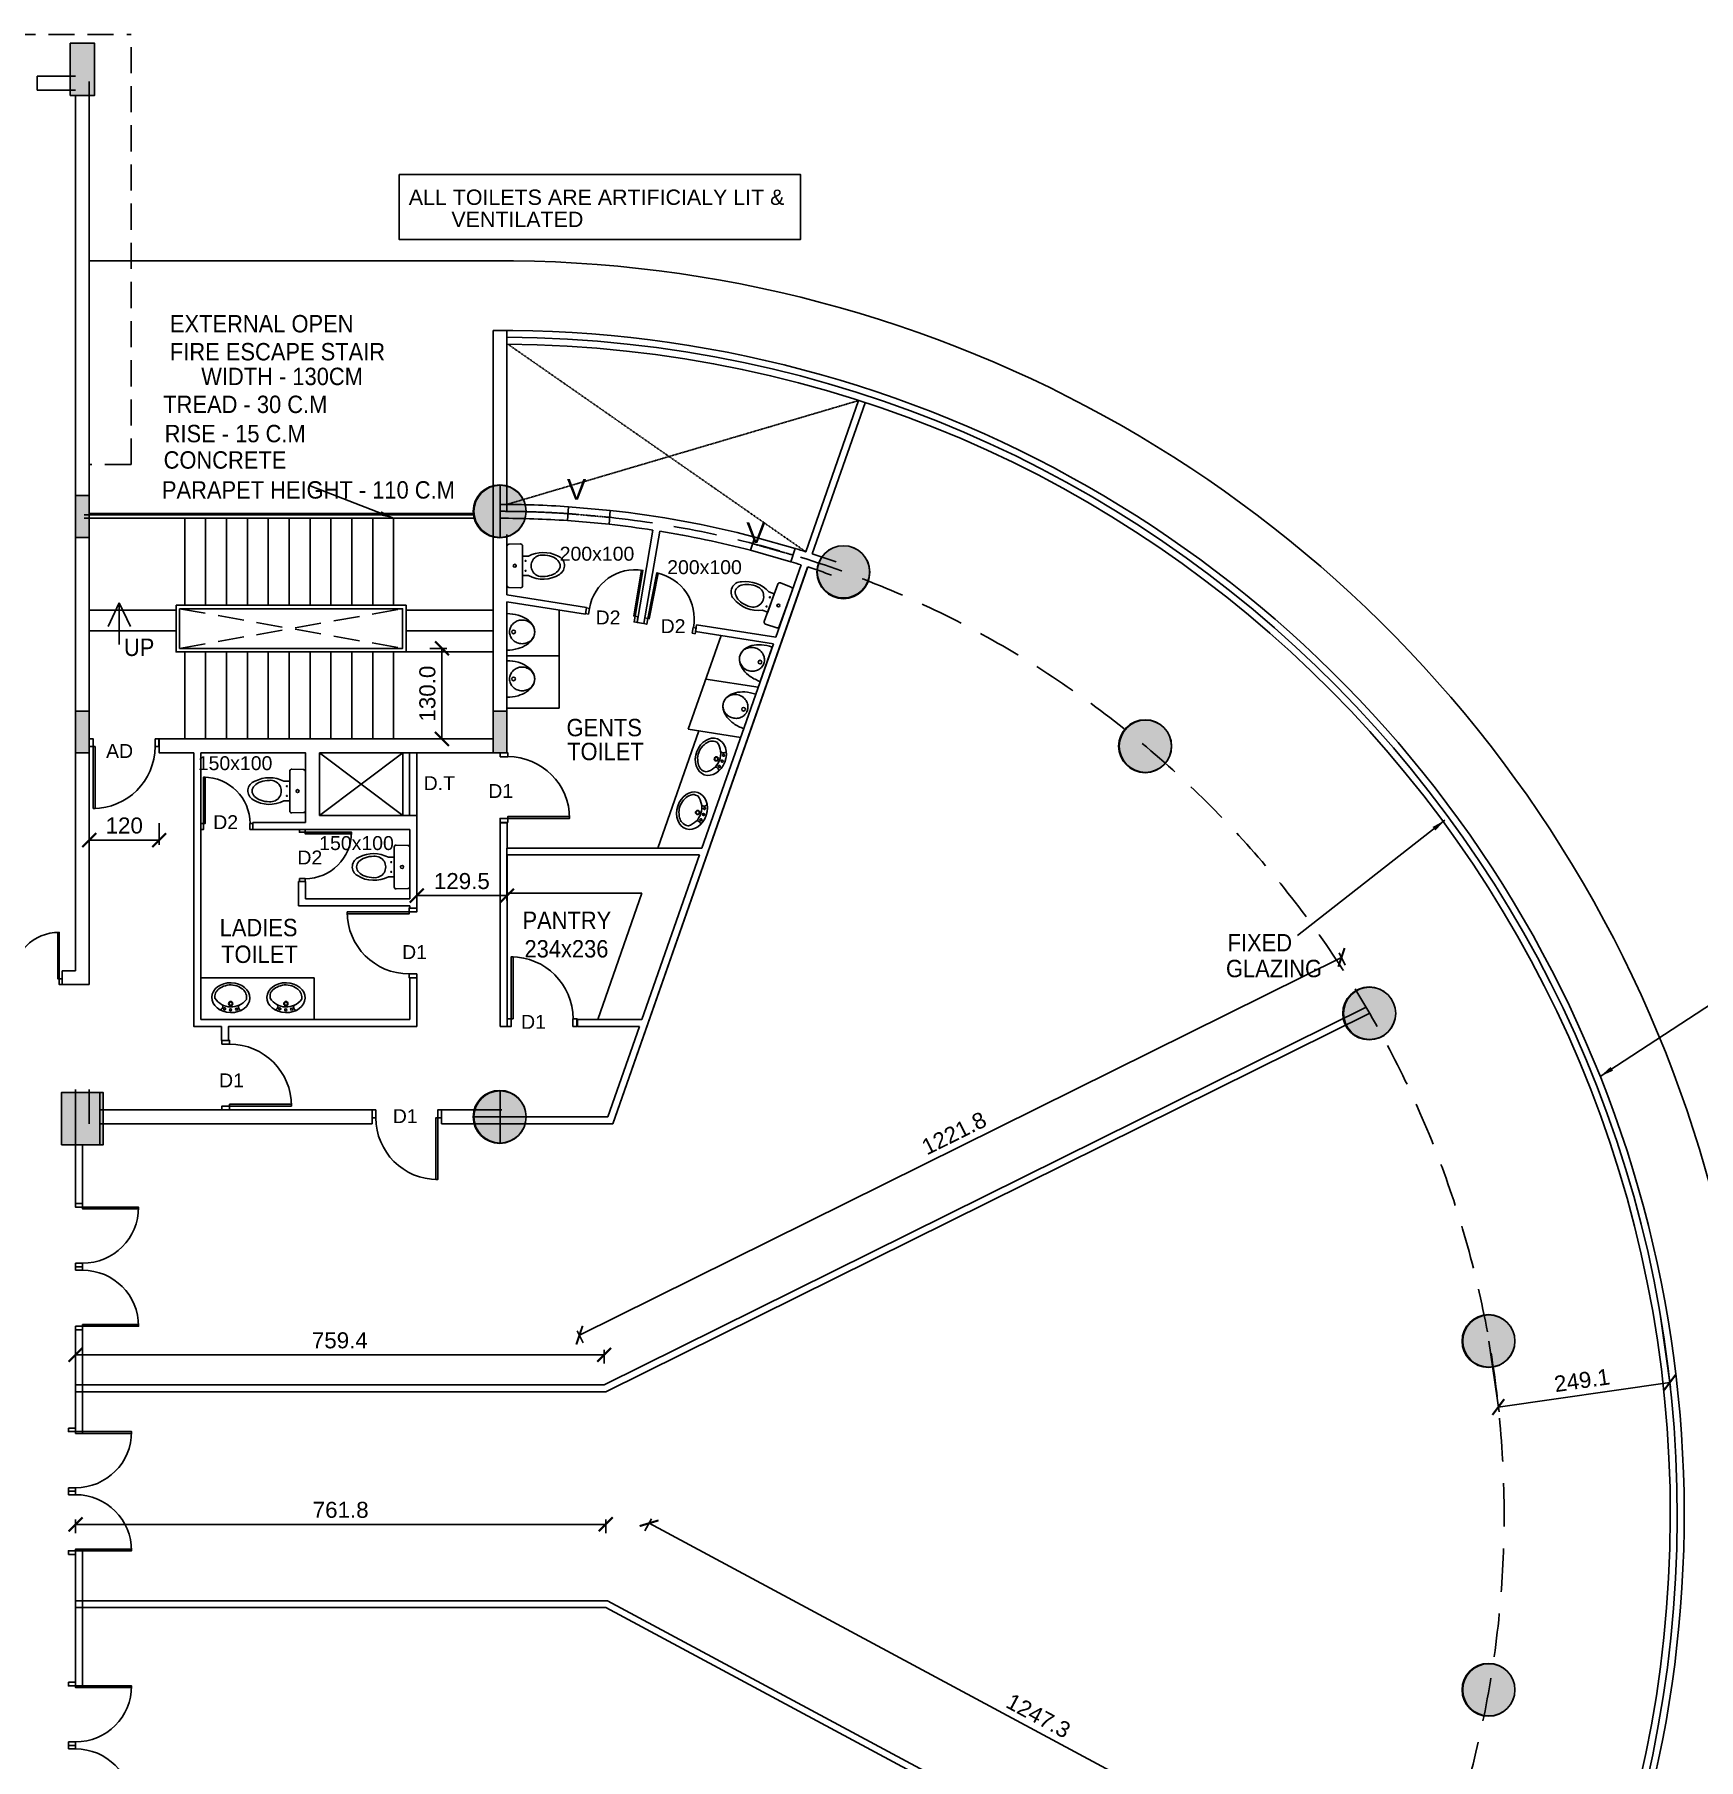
# Model space of a CAD drawing. Extents: x 53439 to 79867, y -144071 to -73305.
# Drawn here: x 72211 to 74602, y -84301 to -81822 of the extents above; entities that cross this region are included whole.
import ezdxf

# ---------------------------------------------------------------- set-up
doc = ezdxf.new("R2010")
doc.units = 0
doc.header["$LTSCALE"] = 0.1
doc.header["$MEASUREMENT"] = 0
doc.header["$PDMODE"] = 35
doc.header["$PDSIZE"] = -0.8
doc.linetypes.add('HIDDEN', pattern=[0.375, 0.25, -0.125])
doc.layers.get('0').update_dxf_attribs({"linetype": 'CONTINUOUS'})
doc.layers.get('DEFPOINTS').update_dxf_attribs({"linetype": 'CONTINUOUS'})
for name, color, linetype in [('DOOR', 30, 'CONTINUOUS'), ('HAT', 253, 'CONTINUOUS'), ('LAYER4', 130, 'CONTINUOUS'), ('SANI', 4, 'CONTINUOUS'), ('STAIR', 142, 'CONTINUOUS'), ('TEXT', 7, 'CONTINUOUS'), ('TEXT-3', 130, 'CONTINUOUS'), ('THIN_HA', 253, 'CONTINUOUS'), ('WALL', 6, 'CONTINUOUS'), ('WIN', 102, 'CONTINUOUS')]:
    doc.layers.add(name, color=color, linetype=linetype)
doc.styles.add('1MM', font='arial.ttf')
doc.styles.add('DIM', font='arial.ttf', dxfattribs={"width": 0.7, "height": 1})
doc.styles.add('DUTCH', font='arial.ttf')
doc.dimstyles.new('KRI', dxfattribs={"dimtxt": 23, "dimasz": 20, "dimexe": 7, "dimexo": 0, "dimgap": 9, "dimtad": 1, "dimdec": 1, "dimzin": 1, "dimtxsty": '1MM', "dimblk": 'ARCHTICK', "dimcen": 0.5, "dimclrd": 252, "dimclre": 252, "dimclrt": 7, "dimaunit": 1, "dimadec": 8, "dimazin": 3, "dimtfac": 1, "dimtdec": 1, "dimtmove": 0, "dimatfit": 3})

# ---------------------------------------------------------------- blocks, each defined once
blk = doc.blocks.new('A$C764D24B9')
at = {"layer": 'DOOR'}
for points in [[(0.056, 0.111), (0.083, 0.111), (0.083, 1), (0.056, 1)], [(0, 0), (0.056, 0), (0.056, 0.111), (0, 0.111)], [(0.944, 0), (1, 0), (1, 0.111), (0.944, 0.111)]]:
    blk.add_lwpolyline(points, close=True, dxfattribs=at)
blk.add_arc((0.056, 0.111), 0.889, 0, 90, dxfattribs=at)
blk = doc.blocks.new('WC1')
at = {"layer": 'DOOR'}
for p, q in [((-29.3, -7.5), (-29.8, -22.7)), ((24.3, -5), (-26.8, -5))]:
    blk.add_line(p, q, dxfattribs=at)
for points in [[(26.8, -7.5), (27.3, -22.7, -0.423393), (24.7, -25.4), (-27.3, -25.4, -0.423393), (-29.8, -22.7), (-29.3, -7.5, -0.405093), (-26.8, -5), (24.3, -5, -0.405093), (26.8, -7.5, -0.407682)], [(11.5, -25.4), (11.5, -33, -0.265683), (10, -73.3, -0.649464), (-14.1, -70.9, -0.243179), (-14, -33), (-14, -25.4), (11.5, -25.4)], [(12.6, -52, 1.119632), (-15.2, -52, 17.71796)]]:
    blk.add_lwpolyline(points, format="xyb", dxfattribs=at)
blk.add_lwpolyline([(-14, -25.4), (-14, -33)], dxfattribs=at)
for centre, radius in [((-1.3, -15.2), 1.91), ((-7.6, -29.2), 0.636), ((5.1, -29.2), 0.636)]:
    blk.add_circle(centre, radius, dxfattribs=at)
blk.add_arc((-26.8, -7.5), 2.54, 90, 178.2101, dxfattribs=at)
blk.add_ellipse((-1.3, -52), major_axis=(0, -22.4), ratio=0.622298, start_param=4.712389, end_param=7.853982, dxfattribs=at)
blk = doc.blocks.new('WB5')
at = {"layer": 'DOOR'}
for p, q in [((4.7, 11.3), (6.8, 10.5)), ((5.3, -11), (7.3, -10.1))]:
    blk.add_line(p, q, dxfattribs=at)
for points in [[(2.4, 0.1, 1), (5, 0.1, 1)], [(3.2, 7.9, 1), (5.9, 7.9, 1)], [(3.6, -7.7, -1), (6.3, -7.6, -1)]]:
    blk.add_lwpolyline(points, format="xyb", close=True, dxfattribs=at)
for centre, radius in [((3.7, 0.1), 1.32), ((11.8, 0.3), 2.73), ((11.8, 0.3), 2.19)]:
    blk.add_circle(centre, radius, dxfattribs=at)
for centre, radius, start, end in [((5.6, 13.6), 2.49, 151.6403, 249.4649), ((7.7, 12.8), 2.49, 249.4649, 334.3015), ((32.6, 0.8), 25.2, 127.6693, 236.45), ((18.2, 19.4), 1.66, 91.5976, 127.6693), ((6.3, -13.3), 2.49, 113.4041, 211.2287), ((8.3, -12.4), 2.49, 28.5675, 113.4041)]:
    blk.add_arc(centre, radius, start, end, dxfattribs=at)
blk.add_ellipse((19.5, 0.5), major_axis=(-0.6, 24.9), ratio=0.783308, dxfattribs=at)
blk.add_open_spline([(18.7, -20.2), (23.5, -20.6), (25, -20), (30.8, -16.4), (34.3, -10.8), (37.3, 2.3), (34.9, 9.5), (28.9, 18.7), (25, 21.3), (18.2, 21.1)], degree=3, knots=[3.262053, 3.262053, 3.262053, 3.262053, 3.577225, 3.577225, 4.479784, 4.479784, 5.382343, 5.382343, 6.141594, 6.141594, 6.141594, 6.141594], dxfattribs=at)
blk = doc.blocks.new('YTTU')
at = {"layer": 'THIN_HA', "linetype": 'CONTINUOUS', "ltscale": 0.1}
blk.add_hatch(color=2, dxfattribs=at).paths.add_polyline_path([(-6879.58, -1156.369), (-6878.83, -1156.369), (-6878.83, -1156.969), (-6879.58, -1156.969)])
at = {"layer": 'THIN_HA', "color": 2, "linetype": 'CONTINUOUS', "ltscale": 0.1}
blk.add_lwpolyline([(-6879.58, -1156.369), (-6878.83, -1156.369), (-6878.83, -1156.969), (-6879.58, -1156.969)], close=True, dxfattribs=at)
blk = doc.blocks.new('HYTYH')
at = {"layer": 'THIN_HA', "linetype": 'CONTINUOUS', "ltscale": 0.1}
for points in [[(-6805.654, -1129.894), (-6805.304, -1129.894), (-6805.304, -1130.644), (-6805.654, -1130.644)], [(-6805.579, -1136.394), (-6805.379, -1136.394), (-6805.379, -1136.994), (-6805.579, -1136.994)], [(-6805.579, -1139.488), (-6805.379, -1139.488), (-6805.379, -1140.088), (-6805.579, -1140.088)], [(-6799.579, -1139.488), (-6799.379, -1139.488), (-6799.379, -1140.088), (-6799.579, -1140.088)]]:
    blk.add_hatch(color=2, dxfattribs=at).paths.add_polyline_path(points)
h = blk.add_hatch(color=2, dxfattribs=at)
edge = h.paths.add_edge_path()
edge.add_arc((-6799.484, -1136.619), 0.38, 0, 360)
h = blk.add_hatch(color=2, dxfattribs=at)
edge = h.paths.add_edge_path()
edge.add_arc((-6794.546, -1137.494), 0.38, 0, 360)
h = blk.add_hatch(color=2, dxfattribs=at)
edge = h.paths.add_edge_path()
edge.add_arc((-6790.212, -1139.994), 0.38, 0, 360)
h = blk.add_hatch(color=2, dxfattribs=at)
edge = h.paths.add_edge_path()
edge.add_arc((-6786.992, -1143.832), 0.38, 0, 360)
h = blk.add_hatch(color=2, dxfattribs=at)
edge = h.paths.add_edge_path()
edge.add_arc((-6799.484, -1145.319), 0.38, 0, 360)
h = blk.add_hatch(color=2, dxfattribs=at)
edge = h.paths.add_edge_path()
edge.add_arc((-6785.278, -1148.539), 0.38, 0, 360)
h = blk.add_hatch(color=2, dxfattribs=at)
edge = h.paths.add_edge_path()
edge.add_arc((-6785.278, -1153.549), 0.38, 0, 360)
at = {"layer": 'THIN_HA', "color": 2, "linetype": 'CONTINUOUS', "ltscale": 0.1}
for points in [[(-6805.654, -1129.894), (-6805.304, -1129.894), (-6805.304, -1130.644), (-6805.654, -1130.644)], [(-6805.579, -1136.394), (-6805.379, -1136.394), (-6805.379, -1136.994), (-6805.579, -1136.994)], [(-6805.579, -1139.488), (-6805.379, -1139.488), (-6805.379, -1140.088), (-6805.579, -1140.088)], [(-6799.579, -1139.488), (-6799.379, -1139.488), (-6799.379, -1140.088), (-6799.579, -1140.088)]]:
    blk.add_lwpolyline(points, close=True, dxfattribs=at)
for centre in [(-6799.484, -1136.619), (-6794.546, -1137.494), (-6790.212, -1139.994), (-6786.992, -1143.832), (-6799.484, -1145.319), (-6785.278, -1148.539), (-6785.278, -1153.549)]:
    blk.add_circle(centre, 0.38, dxfattribs=at)
at = {"layer": 'THIN_HA', "color": 2, "linetype": 'CONTINUOUS', "rotation": 90}
blk.add_blockref('YTTU', (-7962.148, 5733.861), dxfattribs=at)
blk = doc.blocks.new('_ARCHTICK')
at = {"layer": 'WALL', "color": 0, "const_width": 0.15}
blk.add_lwpolyline([(-0.5, -0.5), (0.5, 0.5)], dxfattribs=at)
blk = doc.blocks.new('*D338')
at = {"layer": 'DEFPOINTS', "color": 0, "linetype": 'CONTINUOUS', "ltscale": 0.1}
for p in [(74547, -83664.1), (74300.5, -83699.5, 0), (74560.7, -83758.8)]:
    blk.add_point(p, dxfattribs=at)
at = {"layer": 'LAYER4', "color": 252, "linetype": 'CONTINUOUS', "ltscale": 0.1}
for p, q in [((74547, -83664.1), (74561.7, -83765.8)), ((74300.5, -83699.5), (74315.1, -83801.2)), ((74314.1, -83794.3), (74560.7, -83758.8))]:
    blk.add_line(p, q, dxfattribs=at)
at = {"layer": 'LAYER4', "color": 252, "linetype": 'CONTINUOUS', "ltscale": 0.1, "xscale": 20, "yscale": 20, "zscale": 20}
for p, rotation in [((74560.7, -83758.8), 8.17715027522364), ((74314.1, -83794.3), 188.1771502752236)]:
    blk.add_blockref('_ARCHTICK', p, dxfattribs=dict(at, rotation=rotation))
at = {"layer": 'LAYER4', "color": 7, "linetype": 'CONTINUOUS', "ltscale": 0.1, "insert": (74434.4, -83756), "char_height": 23, "attachment_point": 5, "rotation": 8.1772, "style": '1MM'}
blk.add_mtext('249.1', dxfattribs=at)
blk = doc.blocks.new('*D316')
at = {"layer": 'DEFPOINTS', "color": 0, "linetype": 'CONTINUOUS', "ltscale": 0.1}
for p in [(72889.9, -82991.3), (72760.3, -83008.1), (72760.3, -83059.6)]:
    blk.add_point(p, dxfattribs=at)
at = {"layer": 'LAYER4', "color": 252, "linetype": 'CONTINUOUS', "ltscale": 0.1}
for p, q in [((72889.9, -82991.3), (72889.9, -83066.6)), ((72760.3, -83008.1), (72760.3, -83066.6)), ((72889.9, -83059.6), (72760.3, -83059.6))]:
    blk.add_line(p, q, dxfattribs=at)
at = {"layer": 'LAYER4', "color": 252, "linetype": 'CONTINUOUS', "ltscale": 0.1, "xscale": 20, "yscale": 20, "zscale": 20, "rotation": 180}
blk.add_blockref('_ARCHTICK', (72760.3, -83059.6), dxfattribs=at)
at = {"layer": 'LAYER4', "color": 252, "linetype": 'CONTINUOUS', "ltscale": 0.1, "xscale": 20, "yscale": 20, "zscale": 20}
blk.add_blockref('_ARCHTICK', (72889.9, -83059.6), dxfattribs=at)
at = {"layer": 'LAYER4', "color": 7, "linetype": 'CONTINUOUS', "ltscale": 0.1, "insert": (72825.1, -83038.8), "char_height": 23, "attachment_point": 5, "style": '1MM'}
blk.add_mtext('129.5', dxfattribs=at)
blk = doc.blocks.new('*D317')
at = {"layer": 'DEFPOINTS', "color": 0, "linetype": 'CONTINUOUS', "ltscale": 0.1}
for p in [(72778.9, -82704.4, -7.1), (72796.5, -82704.4), (72778.9, -82834.4)]:
    blk.add_point(p, dxfattribs=at)
at = {"layer": 'WALL', "color": 252, "ltscale": 0.1}
for p, q in [((72778.9, -82704.4), (72803.5, -82704.4)), ((72796.5, -82834.4), (72796.5, -82704.4)), ((72778.9, -82834.4), (72803.5, -82834.4))]:
    blk.add_line(p, q, dxfattribs=at)
at = {"layer": 'WALL', "color": 252, "linetype": 'CONTINUOUS', "ltscale": 0.1, "xscale": 20, "yscale": 20, "zscale": 20}
for p, rotation in [((72796.5, -82704.4), 90), ((72796.5, -82834.4), 270)]:
    blk.add_blockref('_ARCHTICK', p, dxfattribs=dict(at, rotation=rotation))
at = {"layer": 'WALL', "color": 7, "linetype": 'CONTINUOUS', "ltscale": 0.1, "insert": (72775.7, -82769.4), "char_height": 23, "attachment_point": 5, "rotation": 90, "style": '1MM'}
blk.add_mtext('130.0', dxfattribs=at)
blk = doc.blocks.new('UR1P')
at = {"layer": 'SANI'}
for points in [[(-29.7, 0, 0.066402), (-27.3, -18, 0.078959), (-21, -32, 0.107161), (-10.6, -42.2, 0.141785), (0, -45.2, 0.141785), (10.6, -42.2, 0.107161), (21, -32, 0.078959), (27.3, -18, 0.066402), (29.7, 0)], [(0, -45.2, 0.104192), (7.3, -43.7, 0.100673), (13.6, -39.2, 0.096065), (17.8, -32.6, 0.093043), (19.3, -24.7, 0.093043), (17.8, -16.8, 0.096065), (13.6, -10.2, 0.100673), (7.3, -5.7, 0.104192), (0, -4.2, 0.104192), (-7.3, -5.7, 0.100673), (-13.6, -10.2, 0.096065), (-17.8, -16.8, 0.093043), (-19.3, -24.7, 0.093043), (-17.8, -32.6, 0.096065), (-13.6, -39.2, 0.100673), (-7.3, -43.7, 0.104192)]]:
    blk.add_lwpolyline(points, format="xyb", close=True, dxfattribs=at)
blk.add_circle((0, -10.8), 2.97, dxfattribs=at)
blk = doc.blocks.new('*D265')
at = {"layer": 'DEFPOINTS', "color": 0, "linetype": 'CONTINUOUS', "ltscale": 0.1}
for p in [(72289.9, -82955.6), (72390.2, -82955.6), (72289.9, -82979.8)]:
    blk.add_point(p, dxfattribs=at)
at = {"layer": 'HAT', "color": 252, "ltscale": 0.1}
for p, q in [((72289.9, -82955.6), (72289.9, -82986.8)), ((72390.2, -82955.6), (72390.2, -82986.8)), ((72390.2, -82979.8), (72289.9, -82979.8))]:
    blk.add_line(p, q, dxfattribs=at)
at = {"layer": 'HAT', "color": 252, "linetype": 'CONTINUOUS', "ltscale": 0.1, "xscale": 20, "yscale": 20, "zscale": 20, "rotation": 180}
blk.add_blockref('_ARCHTICK', (72289.9, -82979.8), dxfattribs=at)
at = {"layer": 'HAT', "color": 252, "linetype": 'CONTINUOUS', "ltscale": 0.1, "xscale": 20, "yscale": 20, "zscale": 20}
blk.add_blockref('_ARCHTICK', (72390.2, -82979.8), dxfattribs=at)
at = {"layer": 'HAT', "color": 7, "linetype": 'CONTINUOUS', "ltscale": 0.1, "insert": (72340.1, -82959), "char_height": 23, "attachment_point": 5, "style": '1MM'}
blk.add_mtext('120', dxfattribs=at)
blk = doc.blocks.new('*D415')
at = {"layer": 'DEFPOINTS', "color": 0, "linetype": 'CONTINUOUS', "ltscale": 0.1}
for p in [(72270.1, -83719.3), (72270.1, -83762.5, 0), (73029.5, -83762.5, 0)]:
    blk.add_point(p, dxfattribs=at)
at = {"layer": 'WALL', "color": 252, "ltscale": 0.1}
for p, q in [((72270.1, -83731.8), (72270.1, -83712.3)), ((73029.5, -83719.3), (72270.1, -83719.3)), ((73029.5, -83731.8), (73029.5, -83712.3))]:
    blk.add_line(p, q, dxfattribs=at)
at = {"layer": 'WALL', "color": 252, "linetype": 'CONTINUOUS', "ltscale": 0.1, "xscale": 20, "yscale": 20, "zscale": 20, "rotation": 180}
blk.add_blockref('_ARCHTICK', (72270.1, -83719.3), dxfattribs=at)
at = {"layer": 'WALL', "color": 252, "linetype": 'CONTINUOUS', "ltscale": 0.1, "xscale": 20, "yscale": 20, "zscale": 20}
blk.add_blockref('_ARCHTICK', (73029.5, -83719.3), dxfattribs=at)
at = {"layer": 'WALL', "color": 7, "linetype": 'CONTINUOUS', "ltscale": 0.1, "insert": (72649.8, -83698.6), "char_height": 23, "attachment_point": 5, "style": '1MM'}
blk.add_mtext('759.4', dxfattribs=at)
blk = doc.blocks.new('*D416')
at = {"layer": 'DEFPOINTS', "color": 0, "linetype": 'CONTINUOUS', "ltscale": 0.1}
for p in [(74088.8, -83148.3), (74124.2, -83219.8, 0), (73029.5, -83762.5, 0)]:
    blk.add_point(p, dxfattribs=at)
at = {"layer": 'WALL', "color": 252, "ltscale": 0.1}
for p, q in [((72994.1, -83691), (74088.8, -83148.3)), ((74094.3, -83159.5), (74085.7, -83142)), ((72999.6, -83702.2), (72991, -83684.7))]:
    blk.add_line(p, q, dxfattribs=at)
at = {"layer": 'WALL', "color": 252, "linetype": 'CONTINUOUS', "ltscale": 0.1, "xscale": 20, "yscale": 20, "zscale": 20}
for p, rotation in [((74088.8, -83148.3), 26.37058131020425), ((72994.1, -83691), 206.3705813102043)]:
    blk.add_blockref('_ARCHTICK', p, dxfattribs=dict(at, rotation=rotation))
at = {"layer": 'WALL', "color": 7, "linetype": 'CONTINUOUS', "ltscale": 0.1, "insert": (73532.2, -83401), "char_height": 23, "attachment_point": 5, "rotation": 26.3706, "style": '1MM'}
blk.add_mtext('1221.8', dxfattribs=at)
blk = doc.blocks.new('*D417')
at = {"layer": 'DEFPOINTS', "color": 0, "linetype": 'CONTINUOUS', "ltscale": 0.1}
for p in [(73034.4, -84072.5, 0), (74193.1, -84551.1), (74133.4, -84662.4, 0)]:
    blk.add_point(p, dxfattribs=at)
at = {"layer": 'WALL', "color": 252, "ltscale": 0.1}
for p, q in [((73088.2, -83972.2), (73097.4, -83955)), ((73094.1, -83961.2), (74193.1, -84551.1)), ((74187.2, -84562.2), (74196.4, -84545))]:
    blk.add_line(p, q, dxfattribs=at)
at = {"layer": 'WALL', "color": 252, "linetype": 'CONTINUOUS', "ltscale": 0.1, "xscale": 20, "yscale": 20, "zscale": 20}
for p, rotation in [((73094.1, -83961.2), 151.7733949592996), ((74193.1, -84551.1), 331.7733949592995)]:
    blk.add_blockref('_ARCHTICK', p, dxfattribs=dict(at, rotation=rotation))
at = {"layer": 'WALL', "color": 7, "linetype": 'CONTINUOUS', "ltscale": 0.1, "insert": (73653.4, -84237.9), "char_height": 23, "attachment_point": 5, "rotation": 331.7734, "style": '1MM'}
blk.add_mtext('1247.3', dxfattribs=at)
blk = doc.blocks.new('*D418')
at = {"layer": 'DEFPOINTS', "color": 0, "linetype": 'CONTINUOUS', "ltscale": 0.1}
for p in [(72270.1, -83962.8), (72270.1, -84082.5), (73031.9, -84082.5, 0)]:
    blk.add_point(p, dxfattribs=at)
at = {"layer": 'WALL', "color": 252, "ltscale": 0.1}
for p, q in [((72270.1, -83975.3), (72270.1, -83955.8)), ((73031.9, -83975.3), (73031.9, -83955.8)), ((73031.9, -83962.8), (72270.1, -83962.8))]:
    blk.add_line(p, q, dxfattribs=at)
at = {"layer": 'WALL', "color": 252, "linetype": 'CONTINUOUS', "ltscale": 0.1, "xscale": 20, "yscale": 20, "zscale": 20, "rotation": 180}
blk.add_blockref('_ARCHTICK', (72270.1, -83962.8), dxfattribs=at)
at = {"layer": 'WALL', "color": 252, "linetype": 'CONTINUOUS', "ltscale": 0.1, "xscale": 20, "yscale": 20, "zscale": 20}
blk.add_blockref('_ARCHTICK', (73031.9, -83962.8), dxfattribs=at)
at = {"layer": 'WALL', "color": 7, "linetype": 'CONTINUOUS', "ltscale": 0.1, "insert": (72651, -83942.1), "char_height": 23, "attachment_point": 5, "style": '1MM'}
blk.add_mtext('761.8', dxfattribs=at)
blk = doc.blocks.new('*D421')
at = {"layer": 'DEFPOINTS', "color": 0, "linetype": 'CONTINUOUS', "ltscale": 0.1}
for p in [(72269.9, -83417.5), (72180.5, -84482.5), (72269.9, -84482.5)]:
    blk.add_point(p, dxfattribs=at)
at = {"layer": 'WALL', "color": 252, "ltscale": 0.1}
for p, q in [((72193, -83417.5), (72173.5, -83417.5)), ((72180.5, -83417.5), (72180.5, -84482.5)), ((72193, -84482.5), (72173.5, -84482.5))]:
    blk.add_line(p, q, dxfattribs=at)
at = {"layer": 'WALL', "color": 252, "linetype": 'CONTINUOUS', "ltscale": 0.1, "xscale": 20, "yscale": 20, "zscale": 20}
for p, rotation in [((72180.5, -83417.5), 90), ((72180.5, -84482.5), 270)]:
    blk.add_blockref('_ARCHTICK', p, dxfattribs=dict(at, rotation=rotation))
at = {"layer": 'WALL', "color": 7, "linetype": 'CONTINUOUS', "ltscale": 0.1, "insert": (72159.7, -83950), "char_height": 23, "attachment_point": 5, "rotation": 90, "style": '1MM'}
blk.add_mtext('1065.0', dxfattribs=at)

msp = doc.modelspace()

# ---------------------------------------------------------------- hatches: boundary and pattern name
at = {"layer": 'LAYER4', "linetype": 'CONTINUOUS', "ltscale": 0.1}
h = msp.add_hatch(color=7, dxfattribs=at)
edge = h.paths.add_edge_path()
edge.add_arc((72879.93, -82507.49), 37.5, 0, 360)
h = msp.add_hatch(color=7, dxfattribs=at)
edge = h.paths.add_edge_path()
edge.add_arc((73373.29, -82594.49), 37.5, 0, 360)
for color, points in [(256, [(72269.95, -82854.37), (72269.95, -82794.37), (72289.95, -82794.37), (72289.95, -82854.37)]), (256, [(72269.95, -82854.37), (72269.95, -82794.37), (72289.95, -82794.37), (72289.95, -82854.37)]), (256, [(72869.93, -82854.37), (72869.93, -82794.37), (72889.93, -82794.37), (72889.93, -82854.37)]), (256, [(72869.93, -82854.37), (72869.93, -82794.37), (72889.93, -82794.37), (72889.93, -82854.37)]), (7, [(72269.95, -83342.49), (72304.95, -83342.49), (72304.95, -83417.49), (72269.95, -83417.49)])]:
    msp.add_hatch(color=color, dxfattribs=at).paths.add_polyline_path(points)
h = msp.add_hatch(color=7, dxfattribs=at)
edge = h.paths.add_edge_path()
edge.add_arc((73807.15, -82844.97), 37.5, 0, 360)
h = msp.add_hatch(color=7, dxfattribs=at)
edge = h.paths.add_edge_path()
edge.add_arc((74129.17, -83228.74), 37.5, 0, 360)
h = msp.add_hatch(color=7, dxfattribs=at)
edge = h.paths.add_edge_path()
edge.add_arc((72879.93, -83377.49), 37.5, 0, 360)
h = msp.add_hatch(color=7, dxfattribs=at)
edge = h.paths.add_edge_path()
edge.add_arc((74300.51, -83699.51), 37.5, 0, 360)
h = msp.add_hatch(color=7, dxfattribs=at)
edge = h.paths.add_edge_path()
edge.add_arc((74300.51, -84200.48), 37.5, 0, 360)

# ---------------------------------------------------------------- linework, layer by layer
at = {"layer": 'DOOR', "linetype": 'HIDDEN', "ltscale": 1500}
for p, q in [((65312.39, -81822.49), (72349.93, -81822.49)), ((72349.93, -82440.47), (72349.93, -81822.49)), ((72349.93, -82440.47), (72289.93, -82440.47)), ((72419.49, -82704.37, -7.12), (72739.93, -82647.49, -7.12)), ((72419.49, -82647.49, -7.12), (72739.93, -82704.37, -7.12))]:
    msp.add_line(p, q, dxfattribs=at)
at = {"layer": 'DOOR', "linetype": 'CONTINUOUS', "ltscale": 0.1, "elevation": -7.12}
for points in [[(72414.49, -82642.49), (72744.93, -82642.49), (72744.93, -82709.37), (72414.49, -82709.37)], [(72419.49, -82647.49), (72739.93, -82647.49), (72739.93, -82704.37), (72419.49, -82704.37)]]:
    msp.add_lwpolyline(points, close=True, dxfattribs=at)
at = {"layer": 'LAYER4', "linetype": 'CONTINUOUS', "ltscale": 0.1}
for p, q in [((72964.93, -82649.45), (72964.93, -82790.25)), ((72890.38, -82715.25), (72964.93, -82715.25)), ((73175.59, -82748.4), (73250.9, -82760.25)), ((72890.38, -82790.25), (72964.93, -82790.25)), ((73106.48, -82991.17), (73165.46, -82822.73)), ((73150.39, -82820.36), (73225.71, -82832.2)), ((72740.38, -82854.37, 0), (72740.38, -82944.37, 0)), ((72749.96, -82944.37), (72749.96, -82854.37, 0)), ((73083.72, -83056.17, 0), (72890.38, -83056.17, 0)), ((73020.23, -83237.49, 0), (73083.72, -83056.17, 0)), ((72449.93, -83177.49, 0), (72613.05, -83177.49, 0)), ((72613.05, -83177.49, 0), (72613.05, -83237.49, 0))]:
    msp.add_line(p, q, dxfattribs=at)
for points in [[(72735.04, -82023.62), (73311.76, -82023.62), (73311.76, -82116.96), (72735.04, -82116.96)], [(72269.95, -82854.37), (72269.95, -82794.37), (72289.95, -82794.37), (72289.95, -82854.37)], [(72869.93, -82854.37), (72869.93, -82794.37), (72889.93, -82794.37), (72889.93, -82854.37)], [(72869.93, -82854.37), (72869.93, -82794.37), (72889.93, -82794.37), (72889.93, -82854.37)]]:
    msp.add_lwpolyline(points, close=True, dxfattribs=at)
at = {"layer": 'LAYER4', "color": 1, "linetype": 'HIDDEN', "ltscale": 35}
for points in [[(72891.51, -82267.53), (73319.08, -82565.53)], [(73395.12, -82348.37), (72889.93, -82497.53)]]:
    msp.add_lwpolyline(points, dxfattribs=at)
at = {"layer": 'LAYER4', "linetype": 'CONTINUOUS', "ltscale": 0.1}
for points in [[(72841.76, -82512.49), (72282.43, -82512.49)], [(72842.77, -82517.49), (72282.43, -82517.49)], [(72842.77, -82517.49), (72282.43, -82517.49)], [(72842.55, -82510.49), (72289.95, -82510.49)], [(72843.79, -82517.49), (72289.95, -82517.49)], [(73150.39, -82820.36), (73197.43, -82686.03)], [(72740.38, -82854.37), (72620.38, -82944.37)], [(72620.38, -82854.37), (72740.38, -82944.37)], [(72740.38, -82854.37), (72620.38, -82944.37)], [(72620.38, -82854.37), (72740.38, -82944.37)], [(72740.38, -82854.37), (72620.38, -82944.37)], [(72620.38, -82854.37), (72740.38, -82944.37)], [(72740.38, -82854.37), (72620.38, -82944.37)], [(72620.38, -82854.37), (72740.38, -82944.37)]]:
    msp.add_lwpolyline(points, dxfattribs=at)
at = {"layer": 'LAYER4', "linetype": 'CONTINUOUS', "ltscale": 0.1, "elevation": -7.12}
msp.add_lwpolyline([(72269.95, -82854.37), (72269.95, -82794.37), (72289.95, -82794.37), (72289.95, -82854.37)], close=True, dxfattribs=at)
at = {"layer": 'LAYER4', "color": 7, "linetype": 'CONTINUOUS', "ltscale": 0.1}
msp.add_lwpolyline([(72269.95, -83342.49), (72304.95, -83342.49), (72304.95, -83417.49), (72269.95, -83417.49)], close=True, dxfattribs=at)
for centre in [(72879.93, -82507.49), (73373.29, -82594.49), (73807.15, -82844.97), (74129.17, -83228.74, 0), (72879.93, -83377.49, 0), (74300.51, -83699.51, 0), (74300.51, -84200.48, 0)]:
    msp.add_circle(centre, 37.5, dxfattribs=at)
at = {"layer": 'LAYER4', "color": 1, "linetype": 'HIDDEN', "ltscale": 35}
msp.add_arc((72879.93, -83949.99, 0), 1442.5, 86.11094, 90, dxfattribs=at)
at = {"layer": 'LAYER4', "color": 1, "linetype": 'HIDDEN', "ltscale": 2500}
msp.add_arc((72879.93, -83949.99, 0), 1442.5, 270, 83.72707, dxfattribs=at)
at = {"layer": 'STAIR', "linetype": 'CONTINUOUS', "ltscale": 0.1}
for p, q in [((72427.01, -82642.49), (72427.01, -82517.49)), ((72457.01, -82642.49), (72457.01, -82517.49)), ((72487.01, -82642.49), (72487.01, -82517.49)), ((72517.01, -82642.49), (72517.01, -82517.49)), ((72547.01, -82642.49), (72547.01, -82517.49)), ((72577.01, -82642.49), (72577.01, -82517.49)), ((72607.01, -82642.49), (72607.01, -82517.49)), ((72637.01, -82642.49), (72637.01, -82517.49)), ((72667.01, -82642.49), (72667.01, -82517.49)), ((72697.01, -82642.49), (72697.01, -82517.49)), ((72727.01, -82642.49), (72727.01, -82517.49)), ((72414.04, -82649.37), (72289.49, -82649.37)), ((72745.38, -82649.37), (72869.93, -82649.37)), ((72414.04, -82679.37), (72289.49, -82679.37)), ((72745.38, -82679.37), (72869.93, -82679.37)), ((72427.01, -82709.37), (72427.01, -82834.37)), ((72457.01, -82709.37), (72457.01, -82834.37)), ((72487.01, -82709.37), (72487.01, -82834.37)), ((72517.01, -82709.37), (72517.01, -82834.37)), ((72547.01, -82709.37), (72547.01, -82834.37)), ((72577.01, -82709.37), (72577.01, -82834.37)), ((72607.01, -82709.37), (72607.01, -82834.37)), ((72637.01, -82709.37), (72637.01, -82834.37)), ((72667.01, -82709.37), (72667.01, -82834.37)), ((72697.01, -82709.37), (72697.01, -82834.37)), ((72727.01, -82709.37), (72727.01, -82834.37)), ((72727.01, -82709.37), (72727.01, -82834.37)), ((72745.38, -82709.37), (72869.93, -82709.37))]:
    msp.add_line(p, q, dxfattribs=at)
at = {"layer": 'WALL', "linetype": 'CONTINUOUS', "ltscale": 0.1}
for p, q in [((72214.94, -81882.49), (72269.95, -81882.49)), ((72214.94, -81882.49), (72269.95, -81882.49)), ((72214.94, -81882.49), (72214.94, -81902.49)), ((72289.95, -82497.49), (72289.95, -81889.99)), ((72289.95, -82497.49), (72289.95, -81889.99)), ((72214.94, -81902.49), (72269.95, -81902.49)), ((72214.94, -81902.49), (72269.95, -81902.49)), ((72269.95, -83167.49), (72269.95, -81909.99)), ((72869.93, -82507.49), (72869.93, -82247.52)), ((72869.93, -82247.52), (72889.93, -82247.52)), ((72889.93, -82507.49), (72889.93, -82247.52)), ((73319.08, -82565.53), (73395.12, -82348.37)), ((73328.6, -82568.59, 0), (73404.63, -82351.47, 0)), ((72879.93, -82469.99), (72879.93, -82544.99)), ((72289.95, -82512.49, 0), (72289.95, -83187.33)), ((72869.93, -82497.49), (72869.93, -82834.37)), ((72977.09, -82520.79), (72978.44, -82500.84)), ((73036.86, -82526.12), (73038.22, -82506.15)), ((72889.93, -82540.57, 0), (72889.93, -82627.53, 0)), ((72889.93, -82540.57, 0), (72889.93, -82627.53, 0)), ((73099.46, -82534.36), (73076.75, -82667.05)), ((73109.32, -82536), (73086.63, -82668.6)), ((73041.88, -83387.49, 0), (73321.99, -82587.47, 0)), ((73041.88, -83387.49, 0), (73321.91, -82587.72, 0)), ((73276.1, -82688.29, 0), (73312.47, -82584.42, 0)), ((73276.1, -82688.29), (73312.47, -82584.42)), ((72333.04, -82638.76), (72317.04, -82672.86)), ((72333.04, -82698.91), (72333.04, -82638.76)), ((72333.04, -82638.76), (72349.04, -82672.86)), ((72889.93, -82627.53), (73004.34, -82645.53)), ((72889.93, -82637.65, 0), (72889.93, -82854.37, 0)), ((72889.93, -82637.65), (73002.65, -82655.39)), ((72889.93, -82637.65, 0), (72889.93, -82854.37, 0)), ((73004.34, -82645.53), (73002.65, -82655.39)), ((73076.75, -82667.05), (73086.63, -82668.6)), ((73076.75, -82667.05), (73086.63, -82668.6)), ((73162.41, -82670.4), (73160.72, -82680.26)), ((73162.41, -82670.4), (73276.1, -82688.29)), ((73160.72, -82680.26), (73272.74, -82697.88)), ((72289.95, -83187.33), (72289.95, -82707.49)), ((73170.05, -82991.17, 0), (73272.74, -82697.88, 0)), ((73170.05, -82991.17), (73272.74, -82697.88, 0)), ((73170.05, -82991.17, 0), (73272.74, -82697.88)), ((72269.95, -82756.68, -7.12), (72269.95, -82854.37, -7.12)), ((72289.95, -82848.54, -7.12), (72289.95, -82756.68, -7.12)), ((72289.95, -82756.68, -7.12), (72289.95, -82854.37, -7.12)), ((72289.95, -82854.37, -7.12), (72269.95, -82854.37, -7.12)), ((72439.93, -82854.37, 0), (72439.93, -83184.37, 0)), ((72449.93, -82854.37, 0), (72449.93, -83164.37, 0)), ((72449.93, -82854.37, 0), (72449.93, -83164.37, 0)), ((72449.93, -82854.37, 0), (72449.93, -83237.49, 0)), ((72620.38, -82854.37, 0), (72620.38, -82944.37, 0)), ((72760.38, -82854.37, 0), (72620.38, -82854.37, 0)), ((72620.38, -82854.37, 0), (72620.38, -82944.37, 0)), ((72620.38, -82854.37, 0), (72620.38, -82944.37, 0)), ((72760.38, -82854.37, 0), (72620.38, -82854.37, 0)), ((72855.4, -82854.37, 0), (72735.4, -82854.37, 0)), ((72740.38, -82854.37, 0), (72740.38, -82944.37, 0)), ((72740.38, -82854.37, 0), (72740.38, -82944.37, 0)), ((72740.38, -82854.37, 0), (72740.38, -82944.37, 0)), ((72870.12, -82854.37, 0), (72760.38, -82854.37, 0)), ((72760.38, -83077.49, 0), (72760.38, -82854.37)), ((72760.38, -82854.37), (72760.38, -82854.37)), ((72870.12, -82854.37, 0), (72760.38, -82854.37, 0)), ((72870.12, -82854.37, 0), (72760.38, -82854.37, 0)), ((72880.38, -82854.37, 0), (72760.38, -82854.37, 0)), ((72760.38, -82854.37), (72760.38, -82854.37)), ((72870.12, -82854.37, 0), (72760.38, -82854.37, 0)), ((72880.38, -82854.37, 0), (72889.93, -82854.37, 0)), ((72880.38, -82854.37, 0), (72880.38, -82854.37, 0)), ((72880.38, -82854.37, 0), (72889.93, -82854.37, 0)), ((72880.38, -82854.37, 0), (72880.38, -82854.37, 0)), ((72600.38, -82954.37, 0), (72524.93, -82954.37, 0)), ((72524.93, -82954.37, 0), (72524.93, -82964.37, 0)), ((72600.38, -82964.37, 0), (72524.93, -82964.37, 0)), ((72750.38, -82964.37, 0), (72600.38, -82964.37, 0)), ((72740.38, -82944.37, 0), (72620.38, -82944.37, 0)), ((72740.38, -82944.37, 0), (72620.38, -82944.37, 0)), ((72740.38, -82944.37, 0), (72620.38, -82944.37, 0)), ((72760.38, -82944.37, 0), (72620.38, -82944.37, 0)), ((72700.12, -82944.37, 0), (72665.25, -82944.37, 0)), ((72700.12, -82944.37, 0), (72665.25, -82944.37, 0)), ((72700.12, -82944.37, 0), (72665.25, -82944.37, 0)), ((72700.12, -82944.37, 0), (72665.25, -82944.37, 0)), ((72750.38, -82964.37, 0), (72750.38, -83064.37, 0)), ((72880.38, -83247.49, 0), (72880.38, -82954.78, 0)), ((72880.38, -82954.78, 0), (72890.38, -82954.78, 0)), ((72890.38, -82954.78, 0), (72890.38, -82991.17, 0)), ((73170.05, -82991.17, 0), (72890.38, -82991.17, 0)), ((73166.55, -83001.17, 0), (72890.38, -83001.17, 0)), ((72890.38, -83001.17, 0), (72890.38, -83237.49, 0)), ((73083.8, -83237.49, 0), (73166.55, -83001.17, 0)), ((73083.8, -83237.49, 0), (73166.55, -83001.17, 0)), ((72600.38, -83039.37, 0), (72590.38, -83039.37, 0)), ((72590.38, -83074.37, 0), (72590.38, -83039.37, 0)), ((72600.38, -83064.37, 0), (72600.38, -83039.37, 0)), ((72750.38, -83064.37, 0), (72600.38, -83064.37, 0)), ((72750.38, -83074.37, 0), (72590.38, -83074.37, 0)), ((72750.38, -83074.37, 0), (72750.38, -83077.49, 0)), ((72760.38, -83077.49, 0), (72750.38, -83077.49, 0)), ((72269.95, -83167.49), (72250.84, -83167.49)), ((72250.84, -83187.33), (72250.84, -83167.49)), ((72250.84, -83187.33), (72289.95, -83187.33)), ((72750.38, -83177.77, 0), (72750.38, -83237.49, 0)), ((72760.38, -83177.77, 0), (72750.38, -83177.77, 0)), ((72449.93, -83237.49, 0), (72750.38, -83237.49, 0)), ((72890.38, -83237.49, 0), (72890.38, -83247.49, 0)), ((72991.32, -83247.49, 0), (72991.32, -83237.49, 0)), ((73083.8, -83237.49, 0), (72991.32, -83237.49, 0)), ((73034.79, -83377.49, 0), (73080.3, -83247.49, 0)), ((72269.95, -83387.49), (72269.95, -83338.16)), ((72289.95, -83387.49), (72289.95, -83338.16)), ((72879.93, -83339.99, 0), (72879.93, -83414.99, 0)), ((72304.95, -83367.49, 0), (72696.09, -83367.49, 0)), ((72304.95, -83387.49, 0), (72696.09, -83387.49, 0)), ((72696.09, -83367.49, 0), (72696.09, -83387.49, 0)), ((72796.09, -83367.49, 0), (72882.62, -83367.49, 0)), ((72796.09, -83367.49, 0), (72796.09, -83387.49, 0)), ((72796.09, -83367.49, 0), (72796.09, -83387.49, 0)), ((72796.09, -83387.49, 0), (73041.88, -83387.49, 0)), ((72842.43, -83377.49, 0), (73034.79, -83377.49, 0))]:
    msp.add_line(p, q, dxfattribs=at)
at = {"layer": 'WALL', "color": 7, "linetype": 'CONTINUOUS', "ltscale": 0.1}
for p, q in [((72270.09, -83507.13), (72270.09, -83417.49)), ((72280.09, -83507.13), (72280.09, -83417.49)), ((72270.09, -83597.78), (72270.09, -83587.71)), ((72270.09, -83832.13), (72270.09, -83678.37)), ((72280.09, -83832.13), (72280.09, -83678.37)), ((72270.09, -83920.27), (72270.09, -83910.19)), ((72270.09, -84197.3), (72270.09, -83998.33)), ((72280.09, -84197.3), (72280.09, -83998.33)), ((72270.09, -84285.44), (72270.09, -84275.37))]:
    msp.add_line(p, q, dxfattribs=at)
at = {"layer": 'WALL', "linetype": 'CONTINUOUS', "ltscale": 0.1}
for points in [[(73240.02, -82563.53), (73246.07, -82544.44)], [(73297.79, -82579.85), (73303.83, -82560.78)], [(72869.93, -82834.37), (72390.25, -82834.37), (72390.25, -82854.37), (72439.93, -82854.37)], [(72870.38, -82834.37), (72414.93, -82834.37)], [(72439.93, -82854.37), (72414.93, -82854.37)], [(72439.93, -82854.37), (72439.93, -83247.49), (72479.93, -83247.49)], [(72600.38, -82954.37), (72600.38, -82854.37), (72449.93, -82854.37)], [(72600.38, -82954.37), (72600.38, -82854.37), (72449.93, -82854.37)], [(72600.38, -82954.37), (72600.38, -82854.37), (72449.93, -82854.37)], [(72449.93, -82854.37), (72600.38, -82854.37)], [(72700.12, -82854.37), (72620.38, -82854.37)], [(72700.12, -82854.37), (72620.38, -82854.37)], [(72750.38, -82964.37), (72600.38, -82964.37)], [(72750.38, -82964.37), (72600.38, -82964.37)], [(72750.38, -82964.37), (72600.38, -82964.37)], [(72489.93, -83267.49), (72489.93, -83247.49), (72760.38, -83247.49), (72760.38, -83177.77)], [(72489.93, -83267.49), (72479.93, -83267.49), (72479.93, -83247.49)], [(72890.38, -83247.49), (72880.38, -83247.49)], [(73080.3, -83247.49), (72991.32, -83247.49)]]:
    msp.add_lwpolyline(points, dxfattribs=at)
at = {"layer": 'WALL', "color": 7, "linetype": 'CONTINUOUS', "ltscale": 0.1, "elevation": 0}
for points in [[(72270.09, -83762.49), (73029.54, -83762.49), (74124.23, -83219.78)], [(72270.09, -83772.49), (73031.88, -83772.49), (74128.67, -83228.74)], [(72270.09, -84072.49), (73034.39, -84072.49), (74133.4, -84662.43)], [(72270.09, -84082.49), (73031.88, -84082.49), (74128.67, -84671.24)]]:
    msp.add_lwpolyline(points, dxfattribs=at)
at = {"layer": 'WALL', "linetype": 'CONTINUOUS', "ltscale": 0.1}
for radius, start, end in [(1451.25, 86.10757, 90), (1431.25, 86.10757, 90), (1451.25, 75.38678, 83.73808), (1431.25, 81.17754, 83.70495), (1431.25, 75.42842, 80.77719), (1451.25, 72.386, 73.01663), (1451.25, 70.56812, 71.99106), (1431.25, 72.40952, 73.02512), (1431.25, 72.40952, 73.02512), (1431.25, 70.55815, 72.00906)]:
    msp.add_arc((72879.93, -83948.74), radius, start, end, dxfattribs=at)
at = {"layer": 'WIN'}
msp.add_line((72869.34, -82147.52), (72289.95, -82147.52), dxfattribs=at)
at = {"layer": 'WIN', "color": 5}
for p, q in [((72977.09, -82520.79), (73036.86, -82526.12)), ((72978.44, -82500.84), (73038.22, -82506.15)), ((73246.06, -82544.48), (73303.83, -82560.78)), ((73240.02, -82563.53), (73297.79, -82579.85))]:
    msp.add_line(p, q, dxfattribs=at)
at = {"layer": 'WIN', "color": 5, "linetype": 'HIDDEN'}
for p, q in [((72977.56, -82510.8), (72977.77, -82510.82)), ((72977.77, -82510.82), (73037.54, -82516.14)), ((73243.34, -82554.1), (73301.11, -82570.41))]:
    msp.add_line(p, q, dxfattribs=at)
at = {"layer": 'WIN'}
for radius, end in [(1801.25, 90.33679), (1701.25, 90.33679), (1691.25, 89.65921), (1681.25, 89.65921)]:
    msp.add_arc((72879.93, -83948.74), radius, 270, end, dxfattribs=at)

# ---------------------------------------------------------------- block references
at = {"layer": 'LAYER4', "linetype": 'CONTINUOUS', "ltscale": 0.1}
for name, p, xscale, yscale, zscale, rotation in [('WC1', (72884.42, -82587.16), -1.102362204706878, 1.102362204706878, 1.102362204724409, 90), ('UR1P', (72889.93, -82680.68, 0), 0.8818897636956535, 0.8818897636956535, 0.8818897636956535, 90), ('UR1P', (73262.45, -82727.28, 0), 0.8818897636966555, 0.8818897636966555, 0.8818897636966555, 250.7030835150206), ('UR1P', (72889.93, -82748.3, 0), 0.8818897636956535, 0.8818897636956535, 0.8818897636956535, 90), ('UR1P', (73238.74, -82794.98, 0), 0.8818897636966555, 0.8818897636966555, 0.8818897636966555, 250.7030835150206), ('WB5', (73202.87, -82867.76), -1.1023622048277, 1.102362204706878, 1.102362204724409, 340.7030835157803), ('WC1', (72605.89, -82910.77, 0), 1.102362204706878, 1.102362204706878, 1.102362204706878, 270), ('WB5', (73176.13, -82944.13), 1.1023622048277, 1.1023622048277, 1.1023622048277, 160.7030835157803), ('WC1', (72755.89, -83019.86, 0), 1.102362204706878, 1.102362204706878, 1.102362204706878, 270), ('WB5', (72492.69, -83227.69, 0), -1.10236220479419, 1.102362204706878, 1.102362204724409, 270), ('WB5', (72571.95, -83227.69, 0), -1.10236220479419, 1.102362204706878, 1.102362204724409, 270), ('A$C764D24B9', (72270.09, -83502.09), 90.65634439486118, 90.65634439486118, 90.65634439486118, 269.9999999995553), ('A$C764D24B9', (72260.02, -83824.57), 90.65634439486118, 90.65634439486118, 90.65634439486118, 269.9999999995553), ('A$C764D24B9', (72260.02, -84189.75), 90.65634439486118, 90.65634439486118, 90.65634439486118, 269.9999999995553)]:
    msp.add_blockref(name, p, dxfattribs=dict(at, xscale=xscale, yscale=yscale, zscale=zscale, rotation=rotation))
at = {"layer": 'LAYER4', "linetype": 'CONTINUOUS', "ltscale": 0.1, "extrusion": (0, 0, -1), "xscale": 90.65634439486118, "yscale": 90.65634439486118, "zscale": -90.65634439486112, "rotation": 90.00000000044463}
for p in [(-72270.09, -83683.4), (-72260.02, -84005.89), (-72260.02, -84371.06)]:
    msp.add_blockref('A$C764D24B9', p, dxfattribs=at)
at = {"layer": 'THIN_HA', "color": 2, "linetype": 'CONTINUOUS', "xscale": 100, "yscale": 100, "zscale": 100}
msp.add_blockref('HYTYH', (752827.85, 31154.42), dxfattribs=at)
at = {"layer": 'WALL', "linetype": 'CONTINUOUS', "ltscale": 0.1, "extrusion": (0, 0, -1)}
for p, xscale, yscale, zscale, rotation in [((-73076.75, -82667.05), 75.00000000111346, 75.00000000111346, -75.00000000109135, 9.71079431992209), ((-73086.58, -82668.86), -75.00000000111449, 75.0000000010914, -75.00000000111449, 11.14364050945733), ((-72289.95, -82834.37), 100, 100, -100.0000000014551, 180), ((-72879.93, -82954.37), 100, 100, -100.0000000014551, 90), ((-72591.64, -82964.37, 0), -75.0000000010914, 75.0000000010914, -75.0000000010914, 90), ((-72760.38, -83077.49, 0), 100, 100, -100.0000000014551, 270), ((-72480.36, -83367.49), 100, 100, -100.0000000014551, 90), ((-72796.09, -83367.49, 0), -100, 100, -100, 180)]:
    msp.add_blockref('A$C764D24B9', p, dxfattribs=dict(at, xscale=xscale, yscale=yscale, zscale=zscale, rotation=rotation))
at = {"layer": 'WALL', "linetype": 'CONTINUOUS', "ltscale": 0.1, "xscale": 1.102362204686108, "yscale": 1.102362204686108, "zscale": 1.102362204686108, "rotation": 250.2417851211746}
msp.add_blockref('WC1', (73295.15, -82649.83), dxfattribs=at)
at = {"layer": 'WALL', "linetype": 'CONTINUOUS', "ltscale": 0.1, "extrusion": (0, 0, -1)}
for p, xscale, yscale, zscale in [((-72449.93, -82964.37, 0), -75.00000000116415, 75.0000000010914, -75.00000000116415), ((-72890.38, -83247.49), -100, 100, -100)]:
    msp.add_blockref('A$C764D24B9', p, dxfattribs=dict(at, xscale=xscale, yscale=yscale, zscale=zscale))
at = {"layer": 'WALL', "linetype": 'CONTINUOUS', "ltscale": 0.1, "xscale": -75.00000000116415, "yscale": 75.0000000010914, "zscale": 75.00000000109135}
msp.add_blockref('A$C764D24B9', (72250.84, -83187.33), dxfattribs=at)

# ---------------------------------------------------------------- texts
at = {"style": 'DIM'}
for s, height, p in [('V', 30, (72975.93, -82490.88)), ('V', 30, (73233.67, -82553.13)), ('200x100', 20, (72965.68, -82578.41, 0)), ('200x100', 20, (73120.13, -82597.73, 0)), ('D2', 20, (73017.28, -82669.96)), ('D2', 20, (73110.68, -82682.5, 0)), ('AD', 20, (72314.01, -82861.82)), ('150x100', 20, (72445.73, -82879.31, 0)), ('D.T', 20, (72770.25, -82908.02)), ('D1', 20, (72863.11, -82919.32)), ('D2', 20, (72467.94, -82964.08)), ('150x100', 20, (72620.19, -82994.11, 0)), ('D2', 20, (72588.89, -83014.8, 0)), ('D1', 20, (72739.28, -83150.7)), ('D1', 20, (72910.19, -83250.94)), ('D1', 20, (72476.33, -83334.98, 0)), ('D1', 20, (72725.92, -83386.39))]:
    msp.add_text(s, height=height, dxfattribs=at).set_placement(p)
at = {"layer": 'TEXT', "style": 'DUTCH'}
for s, p in [('ALL TOILETS ARE ARTIFICIALY LIT &', (72748.85, -82067.25)), ('VENTILATED', (72810.12, -82099.1))]:
    msp.add_text(s, height=22, dxfattribs=at).set_placement(p)
at = {"layer": 'TEXT', "style": 'DUTCH', "width": 0.9}
for s, p in [('UP', (72339.71, -82715.31)), ('GENTS ', (72975.54, -82830.66, 0)), ('TOILET', (72976.44, -82864.99, 0)), ('PANTRY', (72912.23, -83107.5, 0)), ('LADIES', (72477.21, -83117.93, 0)), ('FIXED', (73925.22, -83139.65)), ('TOILET', (72479.32, -83156.3, 0)), ('234x236', (72915.1, -83148.47, 0)), ('GLAZING', (73922.86, -83176.8))]:
    msp.add_text(s, height=25, dxfattribs=at).set_placement(p)
at = {"layer": 'TEXT-3', "color": 1, "style": 'DUTCH', "width": 0.9}
for s, p in [('EXTERNAL OPEN', (72405.73, -82250.47, 0)), ('FIRE ESCAPE STAIR', (72405.73, -82290.69, 0)), ('WIDTH - 130CM', (72450.73, -82326.18, 0)), ('TREAD - 30 C.M', (72396.19, -82366.3)), ('RISE - 15 C.M', (72398.19, -82408.3)), ('CONCRETE', (72396.67, -82446.21)), ('PARAPET HEIGHT - 110 C.M', (72394.25, -82489.22))]:
    msp.add_text(s, height=25, dxfattribs=at).set_placement(p)

# ---------------------------------------------------------------- dimensions: what is measured, and where the dimension line sits
at = {"layer": 'HAT', "linetype": 'CONTINUOUS', "ltscale": 0.1}
dim = msp.add_linear_dim(base=(72289.95, -82979.76), p1=(72390.25, -82955.55), p2=(72289.95, -82955.55), text='120', dimstyle='KRI', override={"dimfxl": 0}, dxfattribs=at)
dim.commit()
dim.dimension.update_dxf_attribs({"geometry": '*D265', "text_midpoint": (72340.1, -82959.01)})
at = {"layer": 'LAYER4', "color": 120, "linetype": 'CONTINUOUS', "ltscale": 0.1}
dim = msp.add_linear_dim(base=(72760.32, -83059.59, 0), p1=(72889.86, -82991.34, 0), p2=(72760.32, -83008.1, 0), dimstyle='KRI', dxfattribs=at)
dim.commit()
dim.dimension.update_dxf_attribs({"geometry": '*D316', "text_midpoint": (72825.09, -83038.85, 0)})
dim = msp.add_aligned_dim(p1=(74300.51, -83699.51, 0), p2=(74547.05, -83664.08), distance=-95.73, dimstyle='KRI', dxfattribs=at)
dim.commit()
dim.dimension.update_dxf_attribs({"geometry": '*D338', "text_midpoint": (74434.45, -83756.02)})
at = {"layer": 'WALL', "linetype": 'CONTINUOUS', "ltscale": 0.1}
dim = msp.add_linear_dim(base=(72796.5, -82704.37), p1=(72778.93, -82834.37), p2=(72778.93, -82704.37, -7.12), angle=90, dimstyle='KRI', override={"dimfxl": 0}, dxfattribs=at)
dim.commit()
dim.dimension.update_dxf_attribs({"geometry": '*D317', "text_midpoint": (72775.75, -82769.37)})
at = {"layer": 'WALL', "color": 7, "linetype": 'CONTINUOUS', "ltscale": 0.1}
for p1, p2, distance, picture, middle in [((73029.54, -83762.49, 0), (74124.23, -83219.78, 0), 79.84, '*D416', (73532.21, -83401.02)), ((72269.95, -83417.49), (72269.95, -84482.49), -89.5, '*D421', (72159.71, -83949.99)), ((73031.88, -84082.49, 0), (72270.09, -84082.49), -119.66, '*D418', (72650.99, -83942.09)), ((73034.39, -84072.49, 0), (74133.4, -84662.43, 0), 126.31, '*D417', (73653.45, -84237.89))]:
    dim = msp.add_aligned_dim(p1=p1, p2=p2, distance=distance, dimstyle='KRI', override={"dimfxl": 12.5, "dimfxlon": 1}, dxfattribs=at)
    dim.commit()
    dim.dimension.update_dxf_attribs({"geometry": picture, "text_midpoint": middle})
dim = msp.add_linear_dim(base=(72270.094, -83719.3144), p1=(73029.5362, -83762.4939, 0), p2=(72270.094, -83762.4939, 0), dimstyle='KRI', override={"dimfxl": 12.5, "dimfxlon": 1}, dxfattribs=at)
dim.commit()
dim.dimension.update_dxf_attribs({"geometry": '*D415', "text_midpoint": (72649.8151, -83698.5712)})

# ---------------------------------------------------------------- leaders
at = {"layer": 'THIN_HA', "color": 2, "linetype": 'CONTINUOUS', "ltscale": 0.1}
msp.add_leader([(74237.45, -82951.2), (74025.68, -83116.66)], dimstyle='KRI', dxfattribs=at)
at = {"layer": 'WALL', "linetype": 'CONTINUOUS', "ltscale": 0.1}
msp.add_leader([(72727.01, -82517.49), (72607.01, -82470.98)], dimstyle='KRI', override={"dimgap": 9, "dimtad": 0}, dxfattribs=at)
at = {"layer": 'WALL', "color": 6, "linetype": 'CONTINUOUS', "ltscale": 0.1}
msp.add_leader([(74460.45, -83319.3), (74678.24, -83177.13), (74735.97, -83170.76)], dimstyle='KRI', override={"dimgap": 9, "dimtad": 0, "dimfxl": 12.5, "dimfxlon": 1}, dxfattribs=at)

doc.saveas('drawing.dxf')
